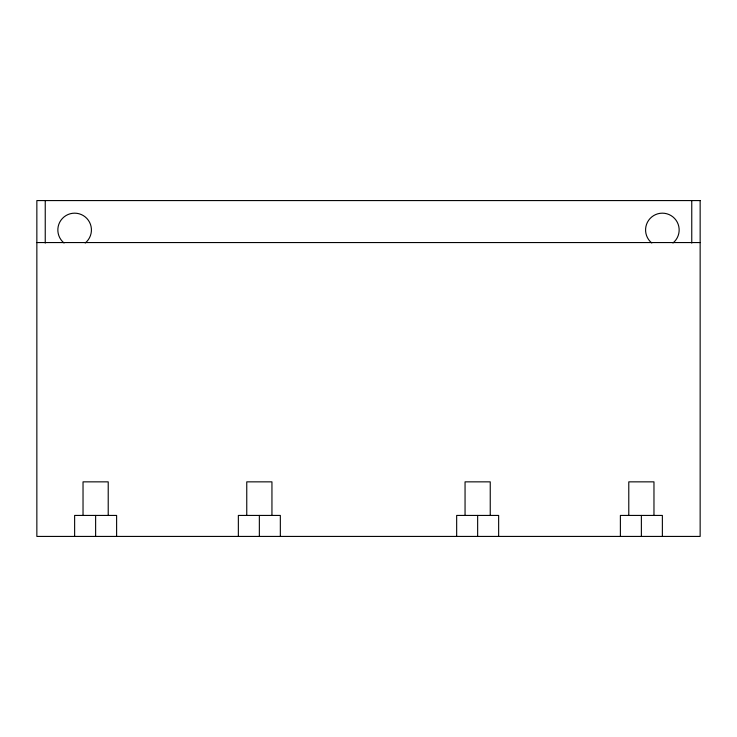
<?xml version="1.0" encoding="UTF-8"?>
<svg xmlns="http://www.w3.org/2000/svg" width="737" height="737" viewBox="0 0 737 737"><rect width="100%" height="100%" fill="white"/><g stroke="black" fill="none" stroke-linecap="round" stroke-linejoin="round"><path stroke-width="1.11" d="M36.85 242.556L700.15 242.556M691.757 200.575L691.757 243.09M662.37 536.425L662.37 515.43L620.388 515.43L620.388 536.425M653.968 515.43L653.968 481.851L628.781 481.851L628.781 515.43M641.374 515.43L641.374 536.425M498.645 536.425L498.645 515.43L456.664 515.43L456.664 536.425M490.243 515.43L490.243 481.851L465.056 481.851L465.056 515.43M477.65 515.43L477.65 536.425M280.336 536.425L280.336 515.43L238.355 515.43L238.355 536.425M271.944 515.43L271.944 481.851L246.757 481.851L246.757 515.43M259.35 515.43L259.35 536.425M116.612 536.425L116.612 515.43L74.63 515.43L74.63 536.425M108.219 515.43L108.219 481.851L83.032 481.851L83.032 515.43M95.626 515.43L95.626 536.425M45.243 200.575L45.243 243.09M651.784 242.998A16.794 16.794 0 0 1 650.089 218.502A16.794 16.794 0 0 1 674.641 218.502A16.794 16.794 0 0 1 672.955 242.998M64.045 242.998A16.794 16.794 0 0 1 62.359 218.502A16.794 16.794 0 0 1 86.911 218.502A16.794 16.794 0 0 1 85.216 242.998M700.15 200.575L36.85 200.575L36.85 536.425L700.15 536.425L700.15 200.575"/></g></svg>
